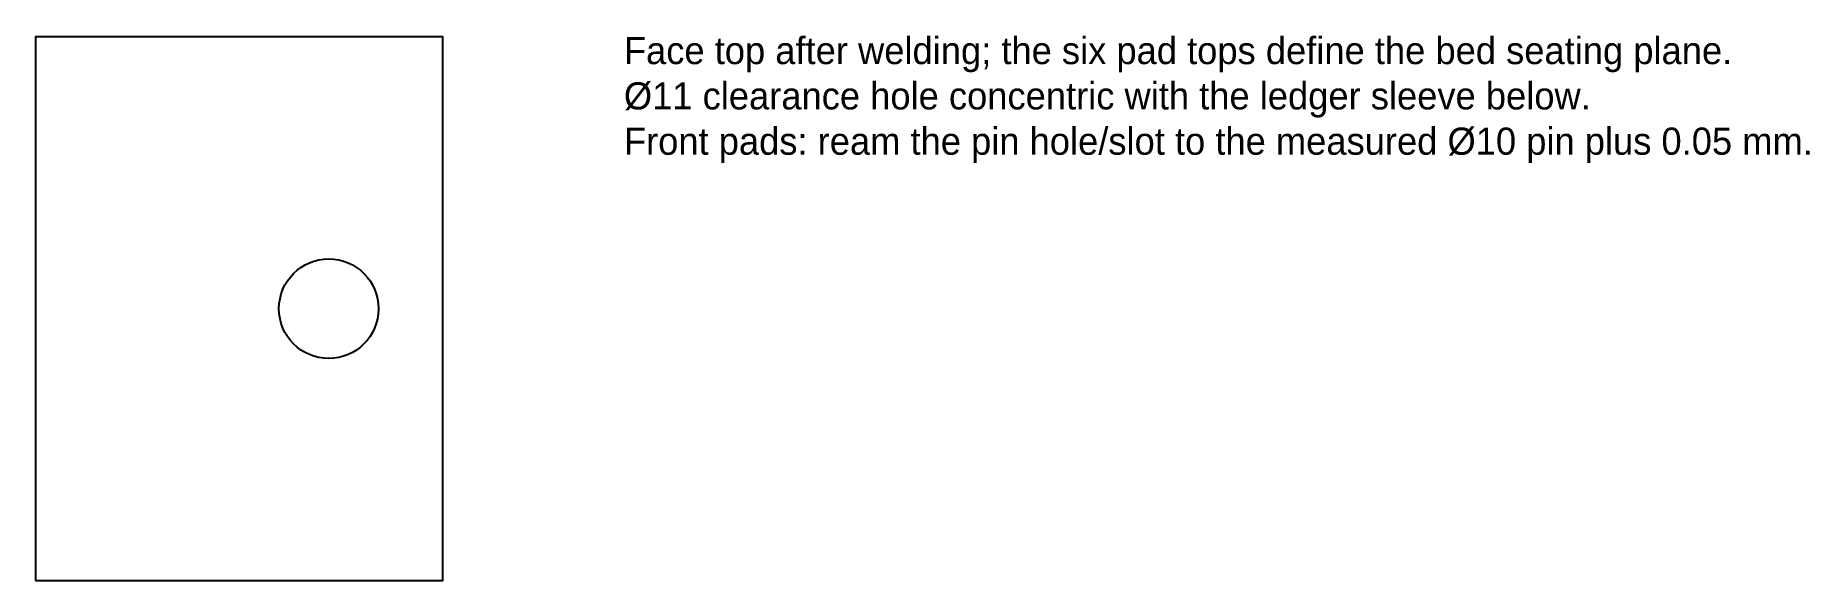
# Model space of a CAD drawing. Header units: millimetres. Extents: x 0 to 196, y 0 to 60.
import ezdxf

# ---------------------------------------------------------------- set-up
doc = ezdxf.new("R2010")
doc.units = ezdxf.units.MM
for name, color, linetype in [('CUT_HOLES', 7, 'Continuous'), ('CUT_OUTER', 7, 'Continuous'), ('MACHINING_NOTES', 7, 'Continuous')]:
    doc.layers.add(name, color=color, linetype=linetype)

msp = doc.modelspace()

# ---------------------------------------------------------------- linework, layer by layer
at = {"layer": 'CUT_HOLES'}
msp.add_circle((32.4, 30), 5.5, dxfattribs=at)
at = {"layer": 'CUT_OUTER'}
msp.add_lwpolyline([(0, 0), (45, 0), (45, 60), (0, 60)], close=True, dxfattribs=at)

# ---------------------------------------------------------------- texts
at = {"layer": 'MACHINING_NOTES', "insert": (65, 60), "char_height": 3, "width": 150, "attachment_point": 1}
msp.add_mtext('Face top after welding; the six pad tops define the bed seating plane.\\PØ11 clearance hole concentric with the ledger sleeve below.\\PFront pads: ream the pin hole/slot to the measured Ø10 pin plus 0.05 mm.', dxfattribs=at)

doc.saveas('drawing.dxf')
